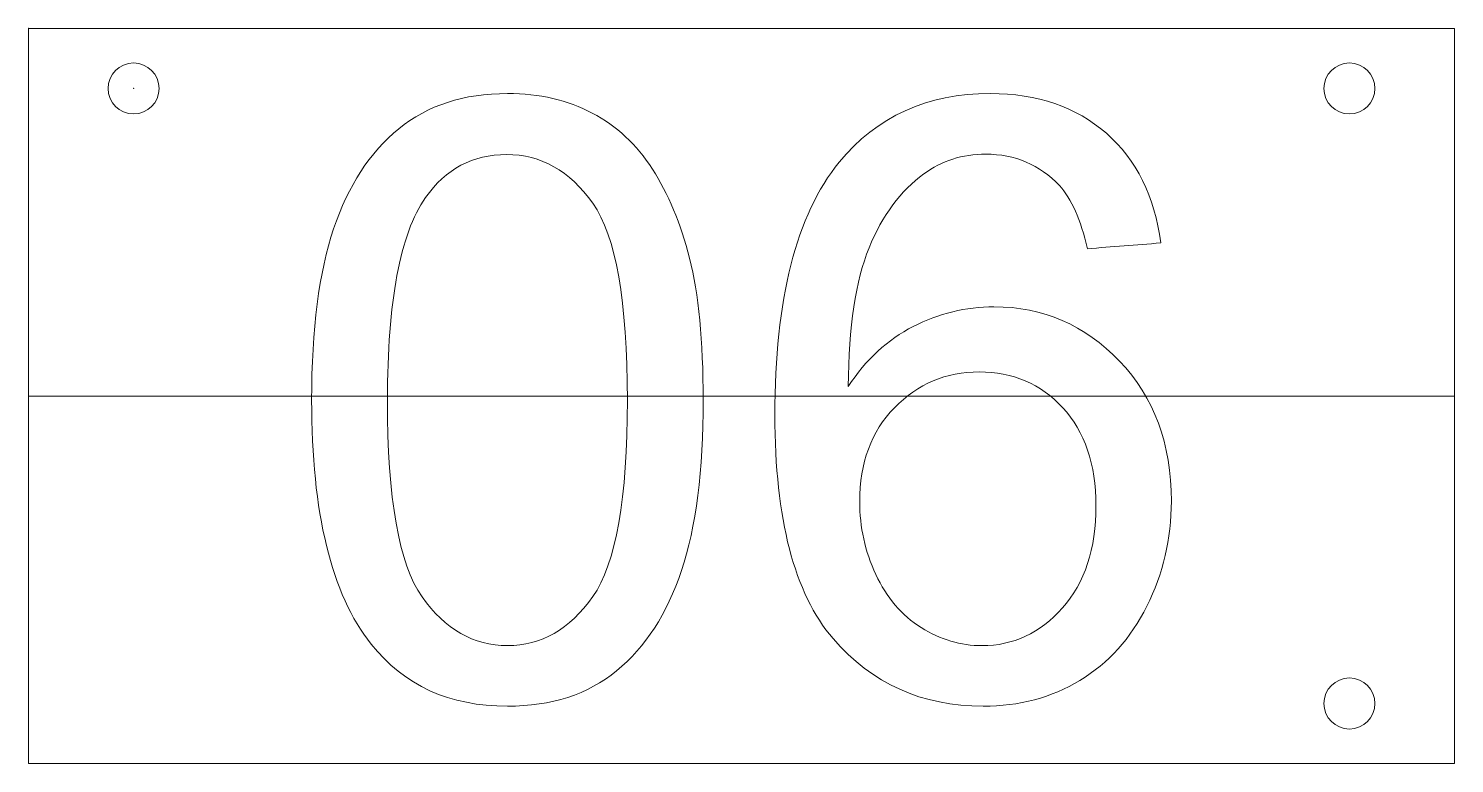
# Model space of a CAD drawing. Header units: millimetres. Extents: x 0 to 95, y -49 to 0.
import ezdxf
from ezdxf.lldxf.tags import DXFTag

# ---------------------------------------------------------------- set-up
doc = ezdxf.new("R2010")
doc.units = ezdxf.units.MM
doc.layers.add('1', color=7, linetype='Continuous', true_color=0xffffff)
doc.layers.add('61', color=7, linetype='Continuous', true_color=0xffffff)
tags = doc.linetypes.add('PHANTOM', pattern=[50.5, 18, -6.5, 6.5, -6.5, 6.5, -6.5]).pattern_tags.tags
tags[14:15] = [DXFTag(74, 4), DXFTag(75, 0), DXFTag(340, '0'), DXFTag(46, 0.0), DXFTag(50, 0.0), DXFTag(44, 0.0), DXFTag(45, 0.0)]
tags[12:13] = [DXFTag(74, 4), DXFTag(75, 0), DXFTag(340, '0'), DXFTag(46, 0.0), DXFTag(50, 0.0), DXFTag(44, 0.0), DXFTag(45, 0.0)]
tags[10:11] = [DXFTag(74, 4), DXFTag(75, 0), DXFTag(340, '0'), DXFTag(46, 0.0), DXFTag(50, 0.0), DXFTag(44, 0.0), DXFTag(45, 0.0)]
tags[8:9] = [DXFTag(74, 4), DXFTag(75, 0), DXFTag(340, '0'), DXFTag(46, 0.0), DXFTag(50, 0.0), DXFTag(44, 0.0), DXFTag(45, 0.0)]
tags[6:7] = [DXFTag(74, 4), DXFTag(75, 0), DXFTag(340, '0'), DXFTag(46, 0.0), DXFTag(50, 0.0), DXFTag(44, 0.0), DXFTag(45, 0.0)]
tags[4:5] = [DXFTag(74, 4), DXFTag(75, 0), DXFTag(340, '0'), DXFTag(46, 0.0), DXFTag(50, 0.0), DXFTag(44, 0.0), DXFTag(45, 0.0)]

msp = doc.modelspace()

# ---------------------------------------------------------------- linework, layer by layer
at = {"layer": '1', "color": 252, "linetype": 'Continuous', "lineweight": 13}
for p, q in [((0, -49), (0, 0)), ((0, -49), (0, 0)), ((0, 0), (95, 0)), ((0, 0), (95, 0)), ((95, 0), (95, -49)), ((95, 0), (95, -49)), ((95, -49), (0, -49)), ((95, -49), (0, -49))]:
    msp.add_line(p, q, dxfattribs=at)
at = {"layer": '1', "color": 163, "linetype": 'Continuous', "lineweight": 18}
for p, q in [((0, 0), (95, 0)), ((0, -49), (0, 0)), ((95, 0), (95, -49)), ((95, -49), (0, -49))]:
    msp.add_line(p, q, dxfattribs=at)
at = {"layer": '1', "color": 163, "linetype": 'PHANTOM', "lineweight": 18}
msp.add_line((0, -24.5), (95, -24.5), dxfattribs=at)
at = {"layer": '1', "color": 252, "linetype": 'Continuous', "lineweight": 13}
for centre in [(7, -4), (7, -4), (88, -4), (88, -4), (88, -45), (88, -45)]:
    msp.add_circle(centre, 1.7, dxfattribs=at)
for points, knots in [([(20.326, -13.356), (21.3, -10.475), (22.744, -8.253), (26.579, -5.122), (28.994, -4.336), (34.052, -4.336), (35.931, -4.776), (39.176, -6.497), (40.51, -7.741), (42.622, -10.999), (43.441, -12.982), (44.652, -17.661), (44.946, -20.813), (44.946, -29.464), (44.468, -33.255), (42.54, -39.024), (41.096, -41.247), (37.261, -44.394), (34.838, -45.179), (28.052, -45.179), (25.02, -43.807), (20.179, -37.706), (18.861, -32.288), (18.861, -20.043), (19.352, -16.237), (20.326, -13.356)], [0, 0, 0, 0, 0.091571, 0.091571, 0.182907, 0.182907, 0.250127, 0.250127, 0.317205, 0.317205, 0.384284, 0.384284, 0.451419, 0.451419, 0.5309, 0.5309, 0.610651, 0.610651, 0.690199, 0.690199, 0.794856, 0.794856, 0.92074, 0.92074, 1, 1, 1, 1]), ([(20.326, -13.356), (19.352, -16.237), (18.861, -20.043), (18.861, -32.288), (20.179, -37.706), (25.02, -43.807), (28.052, -45.179), (34.838, -45.179), (37.261, -44.394), (41.096, -41.247), (42.54, -39.024), (44.468, -33.255), (44.946, -29.464), (44.946, -20.813), (44.652, -17.661), (43.441, -12.982), (42.622, -10.999), (40.51, -7.741), (39.176, -6.497), (35.931, -4.776), (34.052, -4.336), (28.994, -4.336), (26.579, -5.122), (22.744, -8.253), (21.3, -10.475), (20.326, -13.356)], [0, 0, 0, 0, 0.07926, 0.07926, 0.205144, 0.205144, 0.309801, 0.309801, 0.389349, 0.389349, 0.4691, 0.4691, 0.548581, 0.548581, 0.615716, 0.615716, 0.682795, 0.682795, 0.749873, 0.749873, 0.817093, 0.817093, 0.908429, 0.908429, 1, 1, 1, 1]), ([(75.427, -14.297), (75.026, -11.187), (73.823, -8.748), (69.796, -5.229), (67.226, -4.336), (59.859, -4.336), (56.503, -5.867), (51.142, -12.424), (49.726, -18.054), (49.726, -32.697), (51.011, -37.657), (56.184, -43.682), (59.516, -45.179), (66.014, -45.179), (68.159, -44.606), (71.94, -42.315), (73.43, -40.669), (75.588, -36.354), (76.139, -34.023), (76.139, -27.696), (74.985, -24.578), (70.381, -19.761), (67.594, -18.554), (62.446, -18.554), (60.653, -18.987), (57.238, -20.736), (55.791, -22.073), (54.605, -23.874)], [0, 0, 0, 0, 0.072004, 0.072004, 0.143989, 0.143989, 0.240279, 0.240279, 0.3508, 0.3508, 0.44973, 0.44973, 0.548661, 0.548661, 0.606832, 0.606832, 0.665003, 0.665003, 0.722997, 0.722997, 0.811029, 0.811029, 0.899216, 0.899216, 0.949704, 0.949704, 1, 1, 1, 1]), ([(54.605, -23.874), (55.791, -22.073), (57.238, -20.736), (60.653, -18.987), (62.446, -18.554), (67.594, -18.554), (70.381, -19.761), (74.985, -24.578), (76.139, -27.696), (76.139, -34.023), (75.588, -36.354), (73.43, -40.669), (71.94, -42.315), (68.159, -44.606), (66.014, -45.179), (59.516, -45.179), (56.184, -43.682), (51.011, -37.657), (49.726, -32.697), (49.726, -18.054), (51.142, -12.424), (56.503, -5.867), (59.859, -4.336), (67.226, -4.336), (69.796, -5.229), (73.823, -8.748), (75.026, -11.187), (75.427, -14.297)], [0, 0, 0, 0, 0.050296, 0.050296, 0.100784, 0.100784, 0.188971, 0.188971, 0.277003, 0.277003, 0.334997, 0.334997, 0.393168, 0.393168, 0.451339, 0.451339, 0.55027, 0.55027, 0.6492, 0.6492, 0.759721, 0.759721, 0.856011, 0.856011, 0.927996, 0.927996, 1, 1, 1, 1]), ([(26.448, -11.269), (27.799, -9.362), (29.599, -8.404), (34.142, -8.404), (36.057, -9.485), (39.131, -13.817), (39.896, -18.193), (39.896, -31.322), (39.135, -35.685), (36.057, -40.056), (34.158, -41.144), (29.649, -41.144), (27.758, -40.056), (26.219, -37.887)], [0, 0, 0, 0, 0.164766, 0.164766, 0.332528, 0.332528, 0.499869, 0.499869, 0.666378, 0.666378, 0.832886, 0.832886, 1, 1, 1, 1]), ([(26.219, -37.887), (27.758, -40.056), (29.649, -41.144), (34.158, -41.144), (36.057, -40.056), (39.135, -35.685), (39.896, -31.322), (39.896, -18.193), (39.131, -13.817), (36.057, -9.485), (34.142, -8.404), (29.599, -8.404), (27.799, -9.362), (26.448, -11.269)], [0, 0, 0, 0, 0.167114, 0.167114, 0.333622, 0.333622, 0.500131, 0.500131, 0.667472, 0.667472, 0.835234, 0.835234, 1, 1, 1, 1]), ([(68.683, -10.475), (67.357, -9.075), (65.72, -8.38), (62.208, -8.38), (60.849, -8.824), (58.108, -10.811), (56.881, -12.461), (55.112, -16.786), (54.645, -19.871), (54.605, -23.874)], [0, 0, 0, 0, 0.257716, 0.257716, 0.464538, 0.464538, 0.732447, 0.732447, 1, 1, 1, 1]), ([(54.605, -23.874), (54.645, -19.871), (55.112, -16.786), (56.881, -12.461), (58.108, -10.811), (60.849, -8.824), (62.208, -8.38), (65.72, -8.38), (67.357, -9.075), (68.683, -10.475)], [0, 0, 0, 0, 0.267553, 0.267553, 0.535462, 0.535462, 0.742284, 0.742284, 1, 1, 1, 1]), ([(26.448, -11.269), (24.754, -13.708), (23.911, -18.21), (23.911, -31.339), (24.68, -35.709), (26.219, -37.887)], [0, 0, 0, 0, 0.5, 0.5, 1, 1, 1, 1]), ([(26.219, -37.887), (24.68, -35.709), (23.911, -31.339), (23.911, -18.21), (24.754, -13.708), (26.448, -11.269)], [0, 0, 0, 0, 0.5, 0.5, 1, 1, 1, 1]), ([(56.446, -36.397), (55.734, -34.85), (55.374, -33.229), (55.374, -28.957), (56.143, -26.87), (59.241, -23.69), (61.12, -22.892), (65.572, -22.892), (67.43, -23.686), (68.904, -25.282)], [0, 0, 0, 0, 0.177891, 0.177891, 0.450773, 0.450773, 0.724377, 0.724377, 1, 1, 1, 1]), ([(68.904, -25.282), (67.43, -23.686), (65.572, -22.892), (61.12, -22.892), (59.241, -23.69), (56.143, -26.87), (55.374, -28.957), (55.374, -33.229), (55.734, -34.85), (56.446, -36.397)], [0, 0, 0, 0, 0.275623, 0.275623, 0.549227, 0.549227, 0.822109, 0.822109, 1, 1, 1, 1]), ([(68.904, -25.282), (70.373, -26.873), (71.114, -29.047), (71.114, -34.686), (70.369, -36.962), (67.385, -40.306), (65.605, -41.144), (62.11, -41.144), (60.76, -40.743), (58.173, -39.122), (57.166, -37.944), (56.446, -36.397)], [0, 0, 0, 0, 0.22231, 0.22231, 0.45317, 0.45317, 0.684662, 0.684662, 0.842331, 0.842331, 1, 1, 1, 1]), ([(56.446, -36.397), (57.166, -37.944), (58.173, -39.122), (60.76, -40.743), (62.11, -41.144), (65.605, -41.144), (67.385, -40.306), (70.369, -36.962), (71.114, -34.686), (71.114, -29.047), (70.373, -26.873), (68.904, -25.282)], [0, 0, 0, 0, 0.157669, 0.157669, 0.315338, 0.315338, 0.54683, 0.54683, 0.77769, 0.77769, 1, 1, 1, 1])]:
    msp.add_open_spline(points, degree=3, knots=knots, dxfattribs=at)
at = {"layer": '1', "color": 163, "linetype": 'Continuous', "lineweight": 18}
for points, knots in [([(20.326, -13.356), (19.352, -16.237), (18.861, -20.043), (18.861, -32.288), (20.179, -37.706), (25.02, -43.807), (28.052, -45.179), (34.838, -45.179), (37.261, -44.394), (41.096, -41.247), (42.54, -39.024), (44.468, -33.255), (44.946, -29.464), (44.946, -20.813), (44.652, -17.661), (43.441, -12.982), (42.622, -10.999), (40.51, -7.741), (39.176, -6.497), (35.931, -4.776), (34.052, -4.336), (28.994, -4.336), (26.579, -5.122), (22.744, -8.253), (21.3, -10.475), (20.326, -13.356)], [0, 0, 0, 0, 0.07926, 0.07926, 0.205144, 0.205144, 0.309801, 0.309801, 0.389349, 0.389349, 0.4691, 0.4691, 0.548581, 0.548581, 0.615716, 0.615716, 0.682795, 0.682795, 0.749873, 0.749873, 0.817093, 0.817093, 0.908429, 0.908429, 1, 1, 1, 1]), ([(70.541, -14.682), (72.17, -14.554), (73.798, -14.426), (75.427, -14.297), (75.026, -11.187), (73.823, -8.748), (69.796, -5.229), (67.226, -4.336), (59.859, -4.336), (56.503, -5.867), (51.142, -12.424), (49.726, -18.054), (49.726, -32.697), (51.011, -37.657), (56.184, -43.682), (59.516, -45.179), (66.014, -45.179), (68.159, -44.606), (71.94, -42.315), (73.43, -40.669), (75.588, -36.354), (76.139, -34.023), (76.139, -27.696), (74.985, -24.578), (70.381, -19.761), (67.594, -18.554), (62.446, -18.554), (60.653, -18.987), (57.238, -20.736), (55.791, -22.073), (54.605, -23.874), (54.645, -19.871), (55.112, -16.786), (56.881, -12.461), (58.108, -10.811), (60.849, -8.824), (62.208, -8.38), (65.72, -8.38), (67.357, -9.075), (68.683, -10.475), (69.485, -11.351), (70.107, -12.75), (70.541, -14.682)], [0, 0, 0, 0, 0.031002, 0.031002, 0.031002, 0.08378, 0.08378, 0.136544, 0.136544, 0.207124, 0.207124, 0.288134, 0.288134, 0.360649, 0.360649, 0.433164, 0.433164, 0.475803, 0.475803, 0.518442, 0.518442, 0.560951, 0.560951, 0.625477, 0.625477, 0.690118, 0.690118, 0.727125, 0.727125, 0.763991, 0.763991, 0.763991, 0.81936, 0.81936, 0.874803, 0.874803, 0.917604, 0.917604, 0.970937, 0.970937, 0.970937, 1, 1, 1, 1]), ([(26.219, -37.887), (24.68, -35.709), (23.911, -31.339), (23.911, -18.21), (24.754, -13.708), (26.448, -11.269), (27.799, -9.362), (29.599, -8.404), (34.142, -8.404), (36.057, -9.485), (39.131, -13.817), (39.896, -18.193), (39.896, -31.322), (39.135, -35.685), (36.057, -40.056), (34.158, -41.144), (29.649, -41.144), (27.758, -40.056), (26.219, -37.887)], [0, 0, 0, 0, 0.207232, 0.207232, 0.414463, 0.414463, 0.414463, 0.51094, 0.51094, 0.60917, 0.60917, 0.707155, 0.707155, 0.804652, 0.804652, 0.902149, 0.902149, 1, 1, 1, 1]), ([(56.446, -36.397), (55.734, -34.85), (55.374, -33.229), (55.374, -28.957), (56.143, -26.87), (59.241, -23.69), (61.12, -22.892), (65.572, -22.892), (67.43, -23.686), (70.373, -26.873), (71.114, -29.047), (71.114, -34.686), (70.369, -36.962), (67.385, -40.306), (65.605, -41.144), (62.11, -41.144), (60.76, -40.743), (58.173, -39.122), (57.166, -37.944), (56.446, -36.397)], [0, 0, 0, 0, 0.079544, 0.079544, 0.201563, 0.201563, 0.323905, 0.323905, 0.44715, 0.44715, 0.570054, 0.570054, 0.697685, 0.697685, 0.825665, 0.825665, 0.912833, 0.912833, 1, 1, 1, 1])]:
    msp.add_open_spline(points, degree=3, knots=knots, dxfattribs=at)
at = {"layer": '1', "color": 252, "linetype": 'Continuous', "lineweight": 13}
for points in [[(70.541, -14.682), (70.107, -12.75), (69.485, -11.351), (68.683, -10.475)], [(68.683, -10.475), (69.485, -11.351), (70.107, -12.75), (70.541, -14.682)], [(75.427, -14.297), (73.798, -14.426), (72.17, -14.554), (70.541, -14.682)], [(70.541, -14.682), (72.17, -14.554), (73.798, -14.426), (75.427, -14.297)]]:
    msp.add_open_spline(points, degree=3, dxfattribs=at)
at = {"layer": '1', "color": 163, "linetype": 'Continuous', "lineweight": 18}
msp.add_point((7, -4), dxfattribs=at)
at = {"layer": '61', "color": 43, "linetype": 'Continuous', "lineweight": 18}
msp.add_point((0, 0), dxfattribs=at)

doc.saveas('drawing.dxf')
